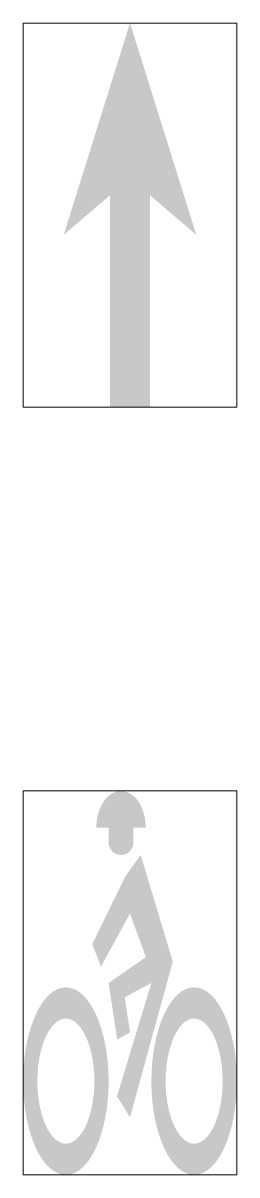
# Model space of a CAD drawing. Extents: x -1.7 to 1.7, y 0 to 18.
import ezdxf

# ---------------------------------------------------------------- set-up
doc = ezdxf.new("R2010")
doc.units = 0
doc.header["$LTSCALE"] = 0.01
doc.header["$MEASUREMENT"] = 0
doc.layers.get('0').update_dxf_attribs({"lineweight": 20})
doc.layers.get('Defpoints').update_dxf_attribs({"color": 111, "lineweight": 20})

# ---------------------------------------------------------------- blocks, each defined once
blk = doc.blocks.new('STRP_BIKE_HELM')
at = {"linetype": 'Continuous', "lineweight": 0}
h = blk.add_hatch(color=0, dxfattribs=at)
h.dxf.hatch_style = 1
edge = h.paths.add_edge_path()
edge.add_line((0.053, 2.427), (0.245, 2.427))
edge.add_ellipse((-0.14, 2.427), major_axis=(0, 0.573), ratio=0.671883, start_angle=270, end_angle=450)
edge.add_line((-0.525, 2.427), (-0.333, 2.427))
edge.add_line((-0.333, 2.427), (-0.333, 2.193))
edge.add_arc((-0.14, 2.193), 0.193, 180, 360)
edge.add_line((0.053, 2.193), (0.053, 2.427))
h = blk.add_hatch(color=0, dxfattribs=at)
h.dxf.hatch_style = 1
h.paths.add_polyline_path([(0.167, 2), (-0.072, 1.667), (-0.588, 0.606), (-0.453, 0.256), (0, 1.084), (0.248, 0.404), (-0.333, 0), (-0.2, -0.884), (0, -0.772), (-0.082, -0.224), (0.333, 0), (-0.203, -1.772), (0, -2.099), (0.667, 0.333)])
h = blk.add_hatch(color=0, dxfattribs=at)
h.dxf.hatch_style = 1
edge = h.paths.add_edge_path()
edge.add_ellipse((-1, -1.534), major_axis=(0, 1.466), ratio=0.454791, start_angle=0, end_angle=360)
edge = h.paths.add_edge_path(flags=16)
edge.add_ellipse((-1, -1.534), major_axis=(0, 0.977), ratio=0.454791, start_angle=0, end_angle=360)
h = blk.add_hatch(color=0, dxfattribs=at)
h.dxf.hatch_style = 1
edge = h.paths.add_edge_path()
edge.add_ellipse((-1, -1.534), major_axis=(0, 1.466), ratio=0.454791, start_angle=0, end_angle=360)
edge = h.paths.add_edge_path(flags=16)
edge.add_ellipse((-1, -1.534), major_axis=(0, 0.977), ratio=0.454791, start_angle=0, end_angle=360)
h = blk.add_hatch(color=0, dxfattribs=at)
h.dxf.hatch_style = 1
edge = h.paths.add_edge_path()
edge.add_ellipse((1, -1.534), major_axis=(0, 1.466), ratio=0.454791, start_angle=0, end_angle=360, ccw=False)
edge = h.paths.add_edge_path(flags=16)
edge.add_ellipse((1, -1.534), major_axis=(0, 0.977), ratio=0.454791, start_angle=0, end_angle=360, ccw=False)
h = blk.add_hatch(color=0, dxfattribs=at)
h.dxf.hatch_style = 1
edge = h.paths.add_edge_path()
edge.add_ellipse((1, -1.534), major_axis=(0, 1.466), ratio=0.454791, start_angle=0, end_angle=360, ccw=False)
edge = h.paths.add_edge_path(flags=16)
edge.add_ellipse((1, -1.534), major_axis=(0, 0.977), ratio=0.454791, start_angle=0, end_angle=360, ccw=False)
at = {"layer": 'Defpoints'}
blk.add_lwpolyline([(-1.667, -3), (1.667, -3), (1.667, 3), (-1.667, 3)], close=True, dxfattribs=at)
blk = doc.blocks.new('STRP_BIKE_ARRW')
at = {"linetype": 'Continuous', "lineweight": 0}
h = blk.add_hatch(color=0, dxfattribs=at)
h.dxf.hatch_style = 1
h.paths.add_polyline_path([(-0.31, 0.31), (-0.31, -3), (0.31, -3), (0.31, 0.31), (1.034, -0.31), (0, 3), (-1.034, -0.31)])
at = {"layer": 'Defpoints'}
blk.add_lwpolyline([(1.667, -3), (1.667, 3), (-1.667, 3), (-1.667, -3)], close=True, dxfattribs=at)

msp = doc.modelspace()

# ---------------------------------------------------------------- block references
for name, p in [('STRP_BIKE_ARRW', (0, 15)), ('STRP_BIKE_HELM', (0, 3))]:
    msp.add_blockref(name, p)

doc.saveas('drawing.dxf')
